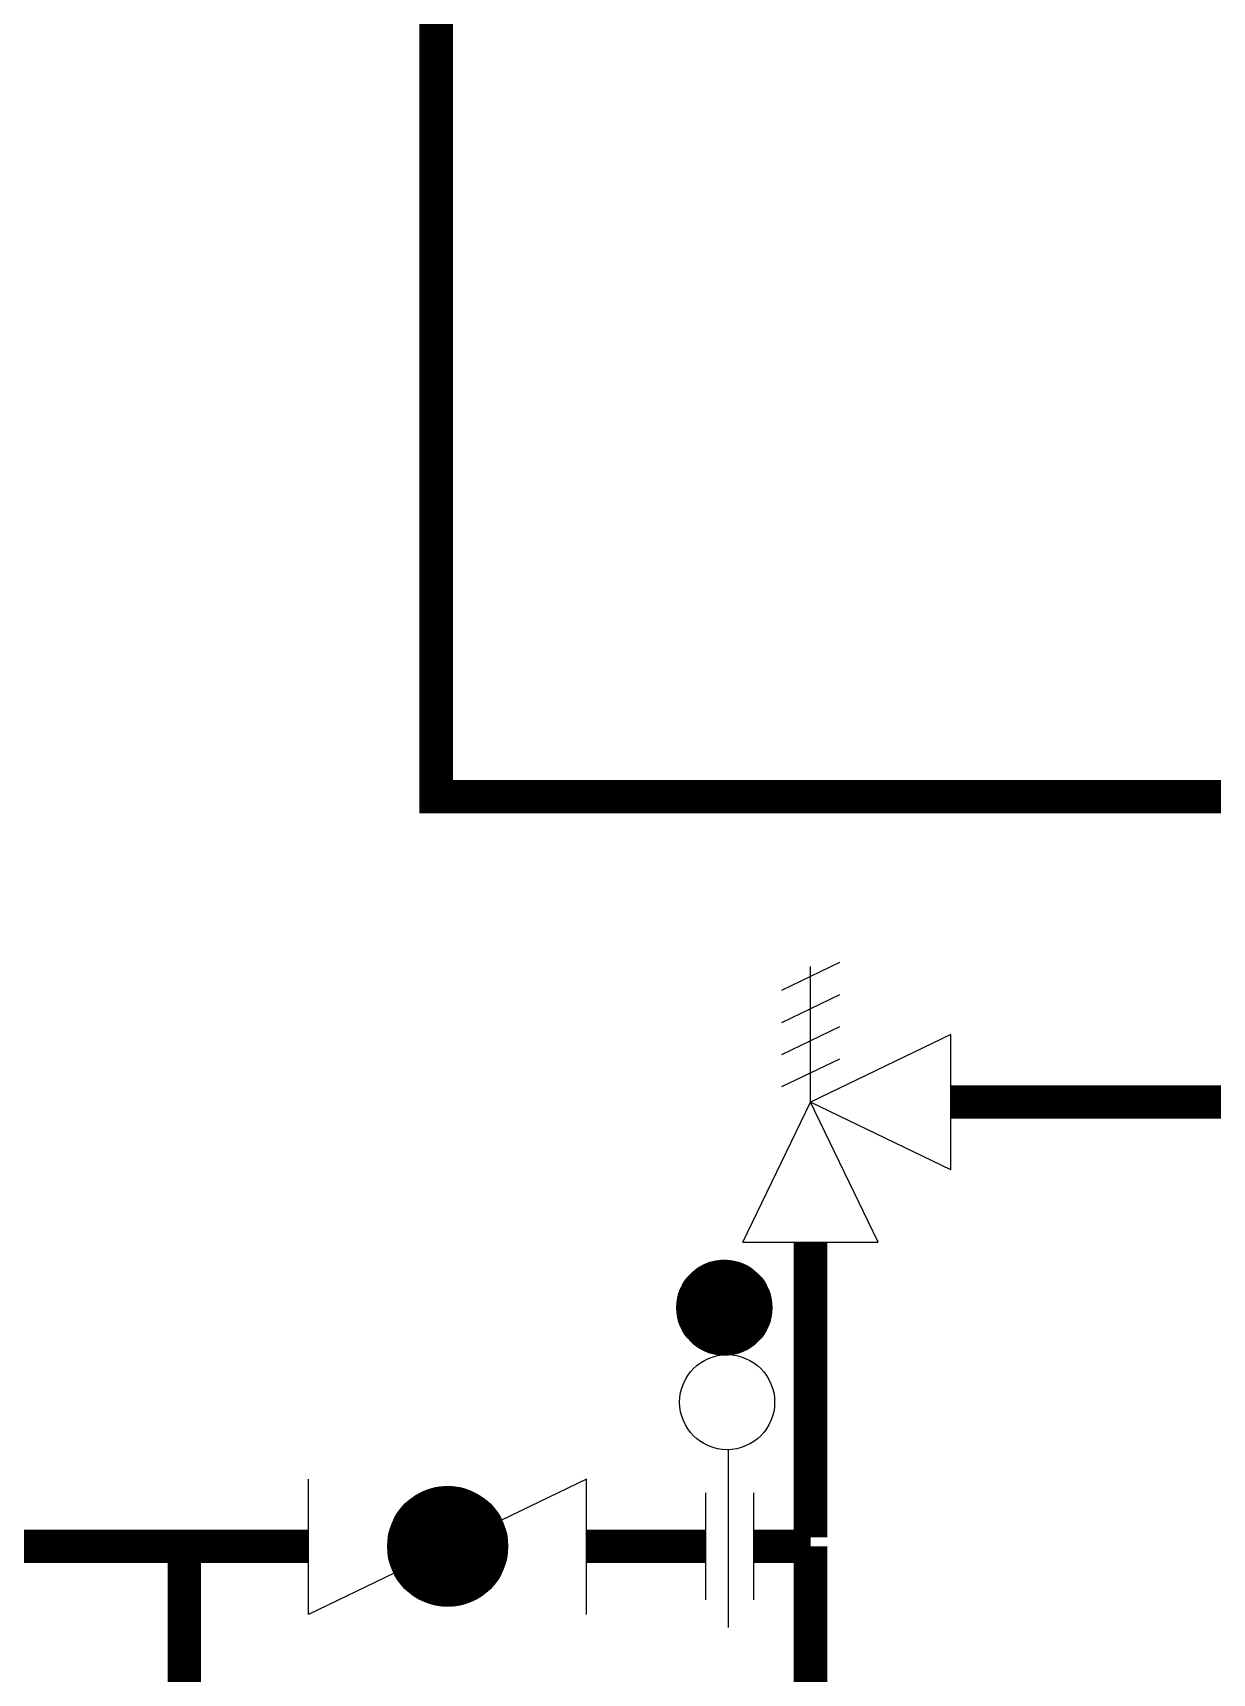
# Model space of a CAD drawing. Extents: x -22909.9 to -22897.8, y -4.7 to 4.1.
# Drawn here: x -22903.843 to -22903.313, y -0.873 to -0.136 of the extents above; entities that cross this region are included whole.
import ezdxf

# ---------------------------------------------------------------- set-up
doc = ezdxf.new("R2010")
doc.units = 0
doc.header["$MEASUREMENT"] = 0
doc.layers.get('0').update_dxf_attribs({"linetype": 'CONTINUOUS'})
doc.layers.add('CALOR', color=1, linetype='CONTINUOUS')

# ---------------------------------------------------------------- blocks, each defined once
blk = doc.blocks.new('*X12')
at = {"color": 0}
for p, q in [((6.9702, 4.30635), (6.9977, 4.33386)), ((6.9702, 4.30653), (6.99753, 4.33386)), ((6.9702, 4.3067), (6.99736, 4.33386)), ((6.9702, 4.30688), (6.99718, 4.33386)), ((6.9702, 4.30705), (6.997, 4.33386)), ((6.9702, 4.30723), (6.99682, 4.33386)), ((6.9702, 4.30741), (6.99665, 4.33386)), ((6.9702, 4.30759), (6.99647, 4.33385)), ((6.97021, 4.30601), (6.99805, 4.33385)), ((6.97021, 4.30618), (6.99788, 4.33385)), ((6.97021, 4.30777), (6.99628, 4.33385)), ((6.97021, 4.30796), (6.9961, 4.33384)), ((6.97022, 4.30584), (6.99822, 4.33384)), ((6.97022, 4.30814), (6.99592, 4.33384)), ((6.97023, 4.30567), (6.99839, 4.33383)), ((6.97023, 4.30833), (6.99573, 4.33383)), ((6.97023, 4.3055), (6.99856, 4.33382)), ((6.97024, 4.30851), (6.99554, 4.33382)), ((6.97024, 4.30533), (6.99872, 4.33381)), ((6.97025, 4.3087), (6.99536, 4.33381)), ((6.97025, 4.30517), (6.99889, 4.3338)), ((6.97026, 4.30889), (6.99517, 4.33379)), ((6.97027, 4.305), (6.99905, 4.33379)), ((6.97028, 4.30484), (6.99922, 4.33378)), ((6.97028, 4.30908), (6.99497, 4.33378)), ((6.97029, 4.30468), (6.99938, 4.33377)), ((6.9703, 4.30928), (6.99478, 4.33376)), ((6.97031, 4.30451), (6.99954, 4.33375)), ((6.97031, 4.30947), (6.99459, 4.33374)), ((6.97032, 4.30435), (6.99971, 4.33374)), ((6.97033, 4.30967), (6.99439, 4.33373)), ((6.97034, 4.30419), (6.99987, 4.33372)), ((6.97035, 4.30403), (7.00003, 4.3337)), ((6.97035, 4.30986), (6.99419, 4.3337)), ((6.97037, 4.30387), (7.00019, 4.33369)), ((6.97038, 4.31006), (6.99399, 4.33368)), ((6.97039, 4.30371), (7.00034, 4.33367)), ((6.9704, 4.31026), (6.99379, 4.33366)), ((6.97041, 4.30356), (7.0005, 4.33365)), ((6.97043, 4.3034), (7.00066, 4.33363)), ((6.97043, 4.31047), (6.99359, 4.33363)), ((6.97045, 4.30324), (7.00081, 4.33361)), ((6.97045, 4.31067), (6.99339, 4.3336)), ((6.97047, 4.30309), (7.00097, 4.33358)), ((6.97048, 4.31088), (6.99318, 4.33357)), ((6.9705, 4.30294), (7.00112, 4.33356)), ((6.97051, 4.31109), (6.99297, 4.33354)), ((6.97052, 4.30278), (7.00127, 4.33354)), ((6.97054, 4.30263), (7.00143, 4.33351)), ((6.97055, 4.3113), (6.99276, 4.33351)), ((6.97057, 4.30248), (7.00158, 4.33349)), ((6.97058, 4.31151), (6.99255, 4.33347)), ((6.9706, 4.30233), (7.00173, 4.33346)), ((6.97062, 4.30218), (7.00188, 4.33344)), ((6.97062, 4.31172), (6.99233, 4.33344)), ((6.97065, 4.30203), (7.00203, 4.33341)), ((6.97066, 4.31194), (6.99212, 4.3334)), ((6.97068, 4.30188), (7.00218, 4.33338)), ((6.9707, 4.31216), (6.9919, 4.33335)), ((6.97071, 4.30173), (7.00233, 4.33335)), ((6.97074, 4.30158), (7.00247, 4.33332)), ((6.97075, 4.31238), (6.99168, 4.33331)), ((6.97077, 4.30144), (7.00262, 4.33329)), ((6.9708, 4.30129), (7.00277, 4.33326)), ((6.9708, 4.3126), (6.99145, 4.33326)), ((6.97083, 4.30115), (7.00291, 4.33323)), ((6.97084, 4.31283), (6.99123, 4.33321)), ((6.97086, 4.301), (7.00305, 4.3332)), ((6.97089, 4.30086), (7.0032, 4.33316)), ((6.9709, 4.31306), (6.991, 4.33316)), ((6.97093, 4.30072), (7.00334, 4.33313)), ((6.97095, 4.31329), (6.99077, 4.3331)), ((6.97096, 4.30057), (7.00348, 4.3331)), ((6.971, 4.30043), (7.00363, 4.33306)), ((6.97101, 4.31353), (6.99053, 4.33305)), ((6.97103, 4.30029), (7.00377, 4.33302)), ((6.97107, 4.30015), (7.00391, 4.33299)), ((6.97107, 4.31376), (6.99029, 4.33299)), ((6.97111, 4.30001), (7.00405, 4.33295)), ((6.97114, 4.31401), (6.99005, 4.33292)), ((6.97114, 4.29987), (7.00419, 4.33291)), ((6.97118, 4.29973), (7.00433, 4.33288)), ((6.9712, 4.31425), (6.98981, 4.33285)), ((6.97122, 4.29959), (7.00446, 4.33284)), ((6.97126, 4.29946), (7.0046, 4.3328)), ((6.97127, 4.3145), (6.98956, 4.33278)), ((6.9713, 4.29932), (7.00474, 4.33276)), ((6.97134, 4.29918), (7.00487, 4.33272)), ((6.97135, 4.31475), (6.98931, 4.33271)), ((6.97138, 4.29905), (7.00501, 4.33268)), ((6.97142, 4.29891), (7.00514, 4.33263)), ((6.97143, 4.315), (6.98905, 4.33263)), ((6.97147, 4.29878), (7.00528, 4.33259)), ((6.97151, 4.29865), (7.00541, 4.33255)), ((6.97151, 4.31526), (6.98879, 4.33255)), ((6.97155, 4.29851), (7.00554, 4.3325)), ((6.9716, 4.29838), (7.00568, 4.33246)), ((6.9716, 4.31553), (6.98853, 4.33246)), ((6.97164, 4.29825), (7.00581, 4.33242)), ((6.97169, 4.29812), (7.00594, 4.33237)), ((6.97169, 4.3158), (6.98826, 4.33237)), ((6.97173, 4.29799), (7.00607, 4.33232)), ((6.97178, 4.29785), (7.0062, 4.33228)), ((6.97179, 4.31607), (6.98799, 4.33227)), ((6.97183, 4.29773), (7.00633, 4.33223)), ((6.97187, 4.2976), (7.00646, 4.33218)), ((6.97189, 4.31635), (6.98771, 4.33217)), ((6.97192, 4.29747), (7.00659, 4.33214)), ((6.97197, 4.29734), (7.00672, 4.33209)), ((6.972, 4.31663), (6.98742, 4.33206)), ((6.97202, 4.29721), (7.00685, 4.33204)), ((6.97207, 4.29708), (7.00697, 4.33199)), ((6.97211, 4.31693), (6.98713, 4.33195)), ((6.97212, 4.29696), (7.0071, 4.33194)), ((6.97217, 4.29683), (7.00723, 4.33189)), ((6.97222, 4.29671), (7.00735, 4.33184)), ((6.97223, 4.31722), (6.98683, 4.33183)), ((6.97227, 4.29658), (7.00748, 4.33178)), ((6.97233, 4.29646), (7.0076, 4.33173)), ((6.97236, 4.31753), (6.98653, 4.3317)), ((6.97238, 4.29633), (7.00772, 4.33168)), ((6.97243, 4.29621), (7.00785, 4.33163)), ((6.97249, 4.29609), (7.00797, 4.33157)), ((6.9725, 4.31784), (6.98622, 4.33156)), ((6.97254, 4.29596), (7.00809, 4.33152)), ((6.9726, 4.29584), (7.00821, 4.33146)), ((6.97264, 4.31816), (6.9859, 4.33142)), ((6.97265, 4.29572), (7.00834, 4.33141)), ((6.97271, 4.2956), (7.00846, 4.33135)), ((6.97276, 4.29548), (7.00858, 4.33129)), ((6.9728, 4.31849), (6.98556, 4.33126)), ((6.97282, 4.29536), (7.0087, 4.33124)), ((6.97288, 4.29524), (7.00882, 4.33118)), ((6.97293, 4.29512), (7.00894, 4.33112)), ((6.97296, 4.31884), (6.98522, 4.3311)), ((6.97299, 4.295), (7.00905, 4.33106)), ((6.97305, 4.29489), (7.00917, 4.33101)), ((6.97311, 4.29477), (7.00929, 4.33095)), ((6.97314, 4.31919), (6.98487, 4.33092)), ((6.97317, 4.29465), (7.00941, 4.33089)), ((6.97323, 4.29453), (7.00952, 4.33083)), ((6.97329, 4.29442), (7.00964, 4.33077)), ((6.97333, 4.31956), (6.9845, 4.33073)), ((6.97335, 4.2943), (7.00975, 4.3307)), ((6.97342, 4.29419), (7.00987, 4.33064)), ((6.97348, 4.29407), (7.00998, 4.33058)), ((6.97354, 4.29396), (7.0101, 4.33052)), ((6.97354, 4.31994), (6.98411, 4.33052)), ((6.9736, 4.29384), (7.01021, 4.33045)), ((6.97367, 4.29373), (7.01033, 4.33039)), ((6.97373, 4.29362), (7.01044, 4.33033)), ((6.97377, 4.32035), (6.98371, 4.33029)), ((6.97379, 4.29351), (7.01055, 4.33026)), ((6.97386, 4.29339), (7.01066, 4.3302)), ((6.97392, 4.29328), (7.01077, 4.33013)), ((6.97399, 4.29317), (7.01089, 4.33007)), ((6.97402, 4.32078), (6.98328, 4.33004)), ((6.97406, 4.29306), (7.011, 4.33)), ((6.97412, 4.29295), (7.01111, 4.32993)), ((6.97419, 4.29284), (7.01122, 4.32987)), ((6.97426, 4.29273), (7.01132, 4.3298)), ((6.9743, 4.32123), (6.98283, 4.32976)), ((6.97433, 4.29262), (7.01143, 4.32973)), ((6.97439, 4.29252), (7.01154, 4.32966)), ((6.97446, 4.29241), (7.01165, 4.32959)), ((6.97453, 4.2923), (7.01176, 4.32952)), ((6.9746, 4.29219), (7.01186, 4.32945)), ((6.97461, 4.32172), (6.98233, 4.32945)), ((6.97467, 4.29209), (7.01197, 4.32938)), ((6.97474, 4.29198), (7.01208, 4.32931)), ((6.97482, 4.29188), (7.01218, 4.32924)), ((6.97489, 4.29177), (7.01229, 4.32917)), ((6.97496, 4.29167), (7.01239, 4.3291)), ((6.97498, 4.32227), (6.98179, 4.32908)), ((6.97503, 4.29156), (7.0125, 4.32903)), ((6.9751, 4.29146), (7.0126, 4.32895)), ((6.97518, 4.29135), (7.0127, 4.32888)), ((6.97525, 4.29125), (7.01281, 4.32881)), ((6.97532, 4.29115), (7.01291, 4.32873)), ((6.9754, 4.29105), (7.01301, 4.32866)), ((6.97542, 4.32288), (6.98117, 4.32864)), ((6.97547, 4.29094), (7.01311, 4.32858)), ((6.97555, 4.29084), (7.01322, 4.32851)), ((6.97563, 4.29074), (7.01332, 4.32843)), ((6.9757, 4.29064), (7.01342, 4.32836)), ((6.97578, 4.29054), (7.01352, 4.32828)), ((6.97586, 4.29044), (7.01362, 4.3282)), ((6.97593, 4.29034), (7.01372, 4.32812)), ((6.97598, 4.32362), (6.98043, 4.32808)), ((6.97601, 4.29024), (7.01381, 4.32805)), ((6.97609, 4.29014), (7.01391, 4.32797)), ((6.97617, 4.29005), (7.01401, 4.32789)), ((6.97625, 4.28995), (7.01411, 4.32781)), ((6.97633, 4.28985), (7.01421, 4.32773)), ((6.97641, 4.28975), (7.0143, 4.32765)), ((6.97649, 4.28966), (7.0144, 4.32757)), ((6.97657, 4.28956), (7.01449, 4.32749)), ((6.97665, 4.28947), (7.01459, 4.32741)), ((6.97673, 4.28937), (7.01469, 4.32733)), ((6.97681, 4.28928), (7.01478, 4.32724)), ((6.97685, 4.32467), (6.97939, 4.32721)), ((6.9769, 4.28918), (7.01487, 4.32716)), ((6.97698, 4.28909), (7.01497, 4.32708)), ((6.97706, 4.289), (7.01506, 4.327)), ((6.97715, 4.2889), (7.01515, 4.32691)), ((6.97723, 4.28881), (7.01525, 4.32683)), ((6.97731, 4.28872), (7.01534, 4.32674)), ((6.9774, 4.28863), (7.01543, 4.32666)), ((6.97748, 4.28853), (7.01552, 4.32657)), ((6.97757, 4.28844), (7.01561, 4.32649)), ((6.97766, 4.28835), (7.0157, 4.3264)), ((6.97774, 4.28826), (7.01579, 4.32631)), ((6.97783, 4.28817), (7.01588, 4.32623)), ((6.97792, 4.28808), (7.01597, 4.32614)), ((6.97801, 4.28799), (7.01606, 4.32605)), ((6.97809, 4.28791), (7.01615, 4.32596)), ((6.97818, 4.28782), (7.01624, 4.32587)), ((6.97827, 4.28773), (7.01633, 4.32579)), ((6.97836, 4.28764), (7.01641, 4.3257)), ((6.97845, 4.28756), (7.0165, 4.32561)), ((6.97854, 4.28747), (7.01659, 4.32552)), ((6.97863, 4.28738), (7.01667, 4.32542)), ((6.97872, 4.2873), (7.01676, 4.32533)), ((6.97881, 4.28721), (7.01684, 4.32524)), ((6.97891, 4.28713), (7.01693, 4.32515)), ((6.979, 4.28704), (7.01701, 4.32506)), ((6.97909, 4.28696), (7.0171, 4.32497)), ((6.97919, 4.28688), (7.01718, 4.32487)), ((6.97928, 4.28679), (7.01726, 4.32478)), ((6.97937, 4.28671), (7.01735, 4.32468)), ((6.97947, 4.28663), (7.01743, 4.32459)), ((6.97956, 4.28655), (7.01751, 4.3245)), ((6.97966, 4.28646), (7.01759, 4.3244)), ((6.97975, 4.28638), (7.01767, 4.3243)), ((6.97985, 4.2863), (7.01775, 4.32421)), ((6.97995, 4.28622), (7.01783, 4.32411)), ((6.98004, 4.28614), (7.01791, 4.32401)), ((6.98014, 4.28606), (7.01799, 4.32392)), ((6.98024, 4.28598), (7.01807, 4.32382)), ((6.98034, 4.28591), (7.01815, 4.32372)), ((6.98043, 4.28583), (7.01823, 4.32362)), ((6.98053, 4.28575), (7.01831, 4.32352)), ((6.98063, 4.28567), (7.01838, 4.32342)), ((6.98073, 4.2856), (7.01846, 4.32332)), ((6.98083, 4.28552), (7.01854, 4.32322)), ((6.98093, 4.28544), (7.01861, 4.32312)), ((6.98103, 4.28537), (7.01869, 4.32302)), ((6.98114, 4.28529), (7.01877, 4.32292)), ((6.98124, 4.28522), (7.01884, 4.32282)), ((6.98134, 4.28514), (7.01891, 4.32272)), ((6.98144, 4.28507), (7.01899, 4.32261)), ((6.98155, 4.285), (7.01906, 4.32251)), ((6.98165, 4.28492), (7.01914, 4.32241)), ((6.98175, 4.28485), (7.01921, 4.3223)), ((6.98186, 4.28478), (7.01928, 4.3222)), ((6.98196, 4.28471), (7.01935, 4.32209)), ((6.98207, 4.28463), (7.01942, 4.32199)), ((6.98218, 4.28456), (7.01949, 4.32188)), ((6.98228, 4.28449), (7.01956, 4.32178)), ((6.98239, 4.28442), (7.01963, 4.32167)), ((6.9825, 4.28435), (7.0197, 4.32156)), ((6.9826, 4.28428), (7.01977, 4.32145)), ((6.98271, 4.28421), (7.01984, 4.32135)), ((6.98282, 4.28415), (7.01991, 4.32124)), ((6.98293, 4.28408), (7.01998, 4.32113)), ((6.98304, 4.28401), (7.02005, 4.32102)), ((6.98315, 4.28394), (7.02011, 4.32091)), ((6.98326, 4.28388), (7.02018, 4.3208)), ((6.98337, 4.28381), (7.02025, 4.32069)), ((6.98348, 4.28375), (7.02031, 4.32058)), ((6.98359, 4.28368), (7.02038, 4.32047)), ((6.9837, 4.28362), (7.02044, 4.32035)), ((6.98382, 4.28355), (7.02051, 4.32024)), ((6.98393, 4.28349), (7.02057, 4.32013)), ((6.98404, 4.28342), (7.02063, 4.32001)), ((6.98416, 4.28336), (7.0207, 4.3199)), ((6.98427, 4.2833), (7.02076, 4.31979)), ((6.98439, 4.28324), (7.02082, 4.31967)), ((6.9845, 4.28318), (7.02088, 4.31956)), ((6.98462, 4.28312), (7.02094, 4.31944)), ((6.98473, 4.28305), (7.021, 4.31932)), ((6.98485, 4.28299), (7.02106, 4.31921)), ((6.98497, 4.28293), (7.02112, 4.31909)), ((6.98508, 4.28288), (7.02118, 4.31897)), ((6.9852, 4.28282), (7.02124, 4.31885)), ((6.98532, 4.28276), (7.0213, 4.31874)), ((6.98544, 4.2827), (7.02136, 4.31862)), ((6.98556, 4.28264), (7.02141, 4.3185)), ((6.98568, 4.28259), (7.02147, 4.31838)), ((6.9858, 4.28253), (7.02153, 4.31826)), ((6.98592, 4.28248), (7.02158, 4.31814)), ((6.98604, 4.28242), (7.02164, 4.31801)), ((6.98617, 4.28237), (7.02169, 4.31789)), ((6.98629, 4.28231), (7.02175, 4.31777)), ((6.98641, 4.28226), (7.0218, 4.31765)), ((6.98653, 4.2822), (7.02185, 4.31752)), ((6.98666, 4.28215), (7.02191, 4.3174)), ((6.98678, 4.2821), (7.02196, 4.31727)), ((6.98691, 4.28205), (7.02201, 4.31715)), ((6.98703, 4.282), (7.02206, 4.31702)), ((6.98716, 4.28195), (7.02211, 4.3169)), ((6.98729, 4.2819), (7.02216, 4.31677)), ((6.98741, 4.28185), (7.02221, 4.31664)), ((6.98754, 4.2818), (7.02226, 4.31651)), ((6.98767, 4.28175), (7.02231, 4.31639)), ((6.9878, 4.2817), (7.02236, 4.31626)), ((6.98793, 4.28165), (7.0224, 4.31613)), ((6.98806, 4.28161), (7.02245, 4.316)), ((6.98819, 4.28156), (7.0225, 4.31587)), ((6.98832, 4.28152), (7.02254, 4.31574)), ((6.98845, 4.28147), (7.02259, 4.3156)), ((6.98858, 4.28143), (7.02263, 4.31547)), ((6.98872, 4.28138), (7.02267, 4.31534)), ((6.98885, 4.28134), (7.02272, 4.31521)), ((6.98898, 4.2813), (7.02276, 4.31507)), ((6.98912, 4.28125), (7.0228, 4.31494)), ((6.98925, 4.28121), (7.02284, 4.3148)), ((6.98939, 4.28117), (7.02289, 4.31467)), ((6.98953, 4.28113), (7.02293, 4.31453)), ((6.98966, 4.28109), (7.02297, 4.31439)), ((6.9898, 4.28105), (7.02301, 4.31426)), ((6.98994, 4.28101), (7.02304, 4.31412)), ((6.99008, 4.28098), (7.02308, 4.31398)), ((6.99022, 4.28094), (7.02312, 4.31384)), ((6.99036, 4.2809), (7.02316, 4.3137)), ((6.9905, 4.28087), (7.02319, 4.31356)), ((6.99064, 4.28083), (7.02323, 4.31342)), ((6.99078, 4.2808), (7.02326, 4.31328)), ((6.99092, 4.28076), (7.0233, 4.31313)), ((6.99107, 4.28073), (7.02333, 4.31299)), ((6.99121, 4.2807), (7.02336, 4.31285)), ((6.99136, 4.28066), (7.02339, 4.3127)), ((6.9915, 4.28063), (7.02343, 4.31256)), ((6.99165, 4.2806), (7.02346, 4.31241)), ((6.9918, 4.28057), (7.02349, 4.31226)), ((6.99194, 4.28054), (7.02352, 4.31211)), ((6.99209, 4.28051), (7.02354, 4.31197)), ((6.99224, 4.28049), (7.02357, 4.31182)), ((6.99239, 4.28046), (7.0236, 4.31167)), ((6.99254, 4.28043), (7.02363, 4.31152)), ((6.99269, 4.28041), (7.02365, 4.31137)), ((6.99284, 4.28038), (7.02368, 4.31121)), ((6.993, 4.28036), (7.0237, 4.31106)), ((6.99315, 4.28033), (7.02372, 4.31091)), ((6.9933, 4.28031), (7.02375, 4.31075)), ((6.99346, 4.28029), (7.02377, 4.3106)), ((6.99361, 4.28027), (7.02379, 4.31044)), ((6.99377, 4.28025), (7.02381, 4.31029)), ((6.99393, 4.28023), (7.02383, 4.31013)), ((6.99409, 4.28021), (7.02385, 4.30997)), ((6.99425, 4.28019), (7.02386, 4.30981)), ((6.99441, 4.28018), (7.02388, 4.30965)), ((6.99457, 4.28016), (7.0239, 4.30949)), ((6.99473, 4.28015), (7.02391, 4.30933)), ((6.99489, 4.28013), (7.02392, 4.30916)), ((6.99506, 4.28012), (7.02394, 4.309)), ((6.99522, 4.28011), (7.02395, 4.30884)), ((6.99539, 4.2801), (7.02396, 4.30867)), ((6.99555, 4.28009), (7.02397, 4.3085)), ((6.99572, 4.28008), (7.02398, 4.30834)), ((6.99589, 4.28007), (7.02399, 4.30817)), ((6.99606, 4.28006), (7.024, 4.308)), ((6.99623, 4.28006), (7.024, 4.30783)), ((6.9964, 4.28005), (7.02401, 4.30766)), ((6.99657, 4.28005), (7.02401, 4.30748)), ((6.99675, 4.28004), (7.02401, 4.30731)), ((6.99692, 4.28004), (7.02401, 4.30713)), ((6.9971, 4.28004), (7.02402, 4.30696)), ((6.99728, 4.28004), (7.02401, 4.30678)), ((6.99746, 4.28004), (7.02401, 4.3066)), ((6.99764, 4.28005), (7.02401, 4.30642)), ((6.99782, 4.28005), (7.02401, 4.30624)), ((6.998, 4.28006), (7.024, 4.30606)), ((6.99818, 4.28006), (7.02399, 4.30588)), ((6.99837, 4.28007), (7.02399, 4.30569)), ((6.99855, 4.28008), (7.02398, 4.3055)), ((6.99874, 4.28009), (7.02397, 4.30532)), ((6.99893, 4.2801), (7.02395, 4.30513)), ((6.99912, 4.28012), (7.02394, 4.30494)), ((6.99931, 4.28013), (7.02392, 4.30475)), ((6.9995, 4.28015), (7.02391, 4.30455)), ((6.9997, 4.28017), (7.02389, 4.30436)), ((6.9999, 4.28019), (7.02387, 4.30416)), ((7.00009, 4.28021), (7.02385, 4.30396)), ((7.00029, 4.28023), (7.02383, 4.30376)), ((7.0005, 4.28026), (7.0238, 4.30356)), ((7.0007, 4.28028), (7.02377, 4.30336)), ((7.0009, 4.28031), (7.02375, 4.30315)), ((7.00111, 4.28034), (7.02372, 4.30295)), ((7.00132, 4.28037), (7.02368, 4.30274)), ((7.00153, 4.28041), (7.02365, 4.30253)), ((7.00175, 4.28044), (7.02361, 4.30231)), ((7.00196, 4.28048), (7.02357, 4.3021)), ((7.00218, 4.28052), (7.02353, 4.30188)), ((7.0024, 4.28057), (7.02349, 4.30166)), ((7.00262, 4.28061), (7.02344, 4.30144)), ((7.00285, 4.28066), (7.0234, 4.30121)), ((7.00307, 4.28071), (7.02335, 4.30098)), ((7.0033, 4.28077), (7.02329, 4.30075)), ((7.00354, 4.28082), (7.02324, 4.30052)), ((7.00377, 4.28088), (7.02318, 4.30029)), ((7.00401, 4.28094), (7.02311, 4.30005)), ((7.00425, 4.28101), (7.02305, 4.2998)), ((7.0045, 4.28108), (7.02298, 4.29956)), ((7.00475, 4.28115), (7.02291, 4.29931)), ((7.005, 4.28123), (7.02283, 4.29906)), ((7.00526, 4.28131), (7.02275, 4.2988)), ((7.00552, 4.28139), (7.02267, 4.29854)), ((7.00579, 4.28148), (7.02258, 4.29827)), ((7.00606, 4.28157), (7.02248, 4.298)), ((7.00633, 4.28167), (7.02238, 4.29772)), ((7.00661, 4.28178), (7.02228, 4.29744)), ((7.0069, 4.28189), (7.02217, 4.29716)), ((7.00719, 4.282), (7.02205, 4.29686)), ((7.00749, 4.28213), (7.02193, 4.29656)), ((7.0078, 4.28226), (7.0218, 4.29625)), ((7.00812, 4.2824), (7.02166, 4.29594)), ((7.00844, 4.28255), (7.02151, 4.29561)), ((7.00878, 4.28271), (7.02135, 4.29528)), ((7.00913, 4.28288), (7.02118, 4.29493)), ((7.00949, 4.28306), (7.021, 4.29457)), ((7.00986, 4.28326), (7.0208, 4.2942)), ((7.01025, 4.28347), (7.02059, 4.2938)), ((7.01067, 4.28371), (7.02035, 4.29339)), ((7.0111, 4.28397), (7.02009, 4.29295)), ((7.01157, 4.28426), (7.0198, 4.29248)), ((7.01208, 4.2846), (7.01946, 4.29197)), ((7.01265, 4.28499), (7.01907, 4.29141)), ((7.01331, 4.28547), (7.01859, 4.29075)), ((7.01413, 4.28611), (7.01795, 4.28993)), ((7.01559, 4.28739), (7.01666, 4.28847))]:
    blk.add_line(p, q, dxfattribs=at)
blk = doc.blocks.new('*X14')
at = {"color": 0}
for p, q in [((7.10002, 4.41372), (7.12179, 4.4355)), ((7.10002, 4.4139), (7.12162, 4.4355)), ((7.10002, 4.41407), (7.12145, 4.4355)), ((7.10002, 4.41425), (7.12127, 4.4355)), ((7.10002, 4.41443), (7.12109, 4.4355)), ((7.10002, 4.41461), (7.12091, 4.4355)), ((7.10003, 4.41338), (7.12214, 4.43549)), ((7.10003, 4.41355), (7.12197, 4.43549)), ((7.10003, 4.41479), (7.12073, 4.43549)), ((7.10003, 4.41497), (7.12055, 4.43549)), ((7.10004, 4.41321), (7.12231, 4.43548)), ((7.10004, 4.41516), (7.12036, 4.43548)), ((7.10005, 4.41304), (7.12248, 4.43547)), ((7.10005, 4.41534), (7.12018, 4.43547)), ((7.10006, 4.41288), (7.12264, 4.43546)), ((7.10006, 4.41553), (7.11999, 4.43546)), ((7.10007, 4.41271), (7.12281, 4.43545)), ((7.10008, 4.41254), (7.12298, 4.43544)), ((7.10008, 4.41572), (7.1198, 4.43544)), ((7.10009, 4.41238), (7.12314, 4.43543)), ((7.10009, 4.41591), (7.11961, 4.43543)), ((7.10011, 4.41222), (7.1233, 4.43541)), ((7.10011, 4.41611), (7.11941, 4.43541)), ((7.10012, 4.41206), (7.12346, 4.4354)), ((7.10013, 4.4163), (7.11922, 4.43539)), ((7.10014, 4.4119), (7.12362, 4.43538)), ((7.10015, 4.4165), (7.11902, 4.43537)), ((7.10016, 4.41174), (7.12378, 4.43536)), ((7.10017, 4.4167), (7.11882, 4.43535)), ((7.10018, 4.41158), (7.12394, 4.43534)), ((7.1002, 4.41142), (7.1241, 4.43532)), ((7.1002, 4.4169), (7.11862, 4.43532)), ((7.10022, 4.41127), (7.12425, 4.4353)), ((7.10022, 4.41711), (7.11841, 4.4353)), ((7.10024, 4.41111), (7.12441, 4.43528)), ((7.10025, 4.41731), (7.11821, 4.43527)), ((7.10026, 4.41096), (7.12456, 4.43526)), ((7.10028, 4.41752), (7.118, 4.43523)), ((7.10028, 4.4108), (7.12472, 4.43523)), ((7.10031, 4.41065), (7.12487, 4.43521)), ((7.10032, 4.41773), (7.11779, 4.4352)), ((7.10034, 4.4105), (7.12502, 4.43518)), ((7.10036, 4.41035), (7.12517, 4.43516)), ((7.10036, 4.41795), (7.11757, 4.43516)), ((7.10039, 4.4102), (7.12532, 4.43513)), ((7.1004, 4.41816), (7.11736, 4.43512)), ((7.10042, 4.41005), (7.12547, 4.4351)), ((7.10044, 4.41838), (7.11714, 4.43508)), ((7.10045, 4.40991), (7.12561, 4.43507)), ((7.10048, 4.40976), (7.12576, 4.43504)), ((7.10049, 4.41861), (7.11691, 4.43503)), ((7.10051, 4.40961), (7.12591, 4.43501)), ((7.10054, 4.40947), (7.12605, 4.43498)), ((7.10054, 4.41883), (7.11669, 4.43498)), ((7.10057, 4.40933), (7.12619, 4.43495)), ((7.10059, 4.41906), (7.11646, 4.43493)), ((7.10061, 4.40918), (7.12634, 4.43491)), ((7.10064, 4.40904), (7.12648, 4.43488)), ((7.10065, 4.4193), (7.11622, 4.43487)), ((7.10068, 4.4089), (7.12662, 4.43484)), ((7.10071, 4.40876), (7.12676, 4.43481)), ((7.10071, 4.41953), (7.11599, 4.43481)), ((7.10075, 4.40862), (7.1269, 4.43477)), ((7.10077, 4.41977), (7.11575, 4.43475)), ((7.10079, 4.40848), (7.12704, 4.43473)), ((7.10083, 4.40834), (7.12718, 4.43469)), ((7.10084, 4.42002), (7.1155, 4.43468)), ((7.10087, 4.40821), (7.12731, 4.43465)), ((7.10091, 4.40807), (7.12745, 4.43461)), ((7.10091, 4.42027), (7.11525, 4.43461)), ((7.10095, 4.40793), (7.12759, 4.43457)), ((7.10099, 4.4078), (7.12772, 4.43453)), ((7.10099, 4.42052), (7.115, 4.43453)), ((7.10103, 4.40766), (7.12786, 4.43449)), ((7.10107, 4.42078), (7.11474, 4.43445)), ((7.10108, 4.40753), (7.12799, 4.43444)), ((7.10112, 4.4074), (7.12812, 4.4344)), ((7.10116, 4.42105), (7.11447, 4.43436)), ((7.10116, 4.40726), (7.12825, 4.43435)), ((7.10121, 4.40713), (7.12839, 4.43431)), ((7.10126, 4.407), (7.12852, 4.43426)), ((7.10126, 4.42132), (7.1142, 4.43426)), ((7.1013, 4.40687), (7.12865, 4.43422)), ((7.10135, 4.40674), (7.12878, 4.43417)), ((7.10136, 4.4216), (7.11392, 4.43416)), ((7.1014, 4.40661), (7.1289, 4.43412)), ((7.10145, 4.40649), (7.12903, 4.43407)), ((7.10146, 4.42188), (7.11364, 4.43406)), ((7.1015, 4.40636), (7.12916, 4.43402)), ((7.10155, 4.40623), (7.12929, 4.43397)), ((7.10158, 4.42218), (7.11334, 4.43394)), ((7.1016, 4.40611), (7.12941, 4.43392)), ((7.10165, 4.40598), (7.12954, 4.43387)), ((7.1017, 4.40586), (7.12966, 4.43382)), ((7.10171, 4.42248), (7.11304, 4.43381)), ((7.10175, 4.40573), (7.12979, 4.43376)), ((7.10181, 4.40561), (7.12991, 4.43371)), ((7.10184, 4.42279), (7.11273, 4.43368)), ((7.10186, 4.40549), (7.13003, 4.43366)), ((7.10192, 4.40537), (7.13015, 4.4336)), ((7.10197, 4.40524), (7.13028, 4.43355)), ((7.10199, 4.42311), (7.11241, 4.43353)), ((7.10203, 4.40512), (7.1304, 4.43349)), ((7.10209, 4.405), (7.13052, 4.43343)), ((7.10214, 4.40488), (7.13064, 4.43338)), ((7.10214, 4.42345), (7.11207, 4.43338)), ((7.1022, 4.40476), (7.13075, 4.43332)), ((7.10226, 4.40465), (7.13087, 4.43326)), ((7.10232, 4.40453), (7.13099, 4.4332)), ((7.10232, 4.4238), (7.11172, 4.4332)), ((7.10238, 4.40441), (7.13111, 4.43314)), ((7.10244, 4.4043), (7.13122, 4.43308)), ((7.1025, 4.40418), (7.13134, 4.43302)), ((7.10251, 4.42416), (7.11136, 4.43301)), ((7.10256, 4.40406), (7.13146, 4.43296)), ((7.10262, 4.40395), (7.13157, 4.4329)), ((7.10269, 4.40384), (7.13168, 4.43283)), ((7.10272, 4.42455), (7.11097, 4.4328)), ((7.10275, 4.40372), (7.1318, 4.43277)), ((7.10281, 4.40361), (7.13191, 4.43271)), ((7.10288, 4.4035), (7.13202, 4.43264)), ((7.10294, 4.40338), (7.13214, 4.43258)), ((7.10295, 4.42496), (7.11056, 4.43256)), ((7.10301, 4.40327), (7.13225, 4.43251)), ((7.10307, 4.40316), (7.13236, 4.43245)), ((7.10314, 4.40305), (7.13247, 4.43238)), ((7.10321, 4.40294), (7.13258, 4.43231)), ((7.10322, 4.42541), (7.11011, 4.4323)), ((7.10328, 4.40283), (7.13269, 4.43224)), ((7.10334, 4.40273), (7.13279, 4.43218)), ((7.10341, 4.40262), (7.1329, 4.43211)), ((7.10348, 4.40251), (7.13301, 4.43204)), ((7.10354, 4.4259), (7.10962, 4.43198)), ((7.10355, 4.4024), (7.13312, 4.43197)), ((7.10362, 4.4023), (7.13322, 4.4319)), ((7.10369, 4.40219), (7.13333, 4.43183)), ((7.10377, 4.40209), (7.13343, 4.43175)), ((7.10384, 4.40198), (7.13354, 4.43168)), ((7.10391, 4.40188), (7.13364, 4.43161)), ((7.10392, 4.42646), (7.10906, 4.4316)), ((7.10398, 4.40178), (7.13374, 4.43154)), ((7.10406, 4.40167), (7.13385, 4.43146)), ((7.10413, 4.40157), (7.13395, 4.43139)), ((7.10421, 4.40147), (7.13405, 4.43131)), ((7.10428, 4.40137), (7.13415, 4.43124)), ((7.10436, 4.40127), (7.13425, 4.43116)), ((7.1044, 4.42712), (7.1084, 4.43112)), ((7.10443, 4.40117), (7.13435, 4.43108)), ((7.10451, 4.40107), (7.13445, 4.43101)), ((7.10459, 4.40097), (7.13455, 4.43093)), ((7.10467, 4.40087), (7.13465, 4.43085)), ((7.10475, 4.40077), (7.13475, 4.43077)), ((7.10483, 4.40067), (7.13485, 4.43069)), ((7.10491, 4.40058), (7.13494, 4.43061)), ((7.10499, 4.40048), (7.13504, 4.43053)), ((7.10507, 4.40038), (7.13514, 4.43045)), ((7.10515, 4.40029), (7.13523, 4.43037)), ((7.10516, 4.42805), (7.10747, 4.43036)), ((7.10523, 4.40019), (7.13533, 4.43029)), ((7.10531, 4.4001), (7.13542, 4.43021)), ((7.10539, 4.4), (7.13552, 4.43013)), ((7.10548, 4.39991), (7.13561, 4.43004)), ((7.10556, 4.39982), (7.1357, 4.42996)), ((7.10565, 4.39973), (7.13579, 4.42987)), ((7.10573, 4.39963), (7.13589, 4.42979)), ((7.10582, 4.39954), (7.13598, 4.4297)), ((7.1059, 4.39945), (7.13607, 4.42962)), ((7.10599, 4.39936), (7.13616, 4.42953)), ((7.10608, 4.39927), (7.13625, 4.42944)), ((7.10616, 4.39918), (7.13634, 4.42936)), ((7.10625, 4.39909), (7.13643, 4.42927)), ((7.10634, 4.399), (7.13652, 4.42918)), ((7.10643, 4.39892), (7.1366, 4.42909)), ((7.10652, 4.39883), (7.13669, 4.429)), ((7.10661, 4.39874), (7.13678, 4.42891)), ((7.1067, 4.39866), (7.13686, 4.42882)), ((7.10679, 4.39857), (7.13695, 4.42873)), ((7.10688, 4.39849), (7.13703, 4.42864)), ((7.10697, 4.3984), (7.13712, 4.42855)), ((7.10707, 4.39832), (7.1372, 4.42845)), ((7.10716, 4.39823), (7.13729, 4.42836)), ((7.10725, 4.39815), (7.13737, 4.42827)), ((7.10735, 4.39807), (7.13745, 4.42817)), ((7.10744, 4.39799), (7.13753, 4.42808)), ((7.10754, 4.3979), (7.13761, 4.42798)), ((7.10763, 4.39782), (7.1377, 4.42789)), ((7.10773, 4.39774), (7.13778, 4.42779)), ((7.10783, 4.39766), (7.13786, 4.42769)), ((7.10792, 4.39758), (7.13794, 4.4276)), ((7.10802, 4.39751), (7.13801, 4.4275)), ((7.10812, 4.39743), (7.13809, 4.4274)), ((7.10822, 4.39735), (7.13817, 4.4273)), ((7.10832, 4.39727), (7.13825, 4.4272)), ((7.10842, 4.3972), (7.13832, 4.4271)), ((7.10852, 4.39712), (7.1384, 4.427)), ((7.10862, 4.39704), (7.13848, 4.4269)), ((7.10872, 4.39697), (7.13855, 4.4268)), ((7.10882, 4.39689), (7.13863, 4.42669)), ((7.10893, 4.39682), (7.1387, 4.42659)), ((7.10903, 4.39675), (7.13877, 4.42649)), ((7.10913, 4.39667), (7.13885, 4.42639)), ((7.10924, 4.3966), (7.13892, 4.42628)), ((7.10934, 4.39653), (7.13899, 4.42618)), ((7.10945, 4.39646), (7.13906, 4.42607)), ((7.10956, 4.39639), (7.13913, 4.42596)), ((7.10966, 4.39632), (7.1392, 4.42586)), ((7.10977, 4.39625), (7.13927, 4.42575)), ((7.10988, 4.39618), (7.13934, 4.42564)), ((7.10998, 4.39611), (7.13941, 4.42554)), ((7.11009, 4.39604), (7.13948, 4.42543)), ((7.1102, 4.39597), (7.13955, 4.42532)), ((7.11031, 4.39591), (7.13961, 4.42521)), ((7.11042, 4.39584), (7.13968, 4.4251)), ((7.11053, 4.39577), (7.13975, 4.42499)), ((7.11065, 4.39571), (7.13981, 4.42487)), ((7.11076, 4.39564), (7.13988, 4.42476)), ((7.11087, 4.39558), (7.13994, 4.42465)), ((7.11098, 4.39552), (7.14, 4.42454)), ((7.1111, 4.39545), (7.14007, 4.42442)), ((7.11121, 4.39539), (7.14013, 4.42431)), ((7.11133, 4.39533), (7.14019, 4.42419)), ((7.11144, 4.39527), (7.14025, 4.42408)), ((7.11156, 4.39521), (7.14031, 4.42396)), ((7.11168, 4.39515), (7.14037, 4.42384)), ((7.11179, 4.39509), (7.14043, 4.42373)), ((7.11191, 4.39503), (7.14049, 4.42361)), ((7.11203, 4.39497), (7.14055, 4.42349)), ((7.11215, 4.39491), (7.14061, 4.42337)), ((7.11227, 4.39486), (7.14066, 4.42325)), ((7.11239, 4.3948), (7.14072, 4.42313)), ((7.11251, 4.39475), (7.14077, 4.42301)), ((7.11263, 4.39469), (7.14083, 4.42289)), ((7.11276, 4.39464), (7.14088, 4.42276)), ((7.11288, 4.39458), (7.14094, 4.42264)), ((7.113, 4.39453), (7.14099, 4.42252)), ((7.11313, 4.39448), (7.14104, 4.42239)), ((7.11325, 4.39443), (7.14109, 4.42227)), ((7.11338, 4.39437), (7.14115, 4.42214)), ((7.1135, 4.39432), (7.1412, 4.42202)), ((7.11363, 4.39427), (7.14125, 4.42189)), ((7.11376, 4.39422), (7.14129, 4.42176)), ((7.11389, 4.39418), (7.14134, 4.42163)), ((7.11402, 4.39413), (7.14139, 4.4215)), ((7.11414, 4.39408), (7.14144, 4.42138)), ((7.11428, 4.39404), (7.14148, 4.42124)), ((7.11441, 4.39399), (7.14153, 4.42111)), ((7.11454, 4.39394), (7.14157, 4.42098)), ((7.11467, 4.3939), (7.14162, 4.42085)), ((7.1148, 4.39386), (7.14166, 4.42072)), ((7.11494, 4.39381), (7.14171, 4.42058)), ((7.11507, 4.39377), (7.14175, 4.42045)), ((7.11521, 4.39373), (7.14179, 4.42031)), ((7.11534, 4.39369), (7.14183, 4.42018)), ((7.11548, 4.39365), (7.14187, 4.42004)), ((7.11562, 4.39361), (7.14191, 4.4199)), ((7.11576, 4.39357), (7.14195, 4.41976)), ((7.1159, 4.39354), (7.14198, 4.41962)), ((7.11604, 4.3935), (7.14202, 4.41948)), ((7.11618, 4.39346), (7.14206, 4.41934)), ((7.11632, 4.39343), (7.14209, 4.4192)), ((7.11646, 4.39339), (7.14213, 4.41906)), ((7.11661, 4.39336), (7.14216, 4.41891)), ((7.11675, 4.39333), (7.14219, 4.41877)), ((7.1169, 4.3933), (7.14222, 4.41862)), ((7.11704, 4.39327), (7.14225, 4.41848)), ((7.11719, 4.39324), (7.14228, 4.41833)), ((7.11734, 4.39321), (7.14231, 4.41818)), ((7.11749, 4.39318), (7.14234, 4.41803)), ((7.11764, 4.39315), (7.14237, 4.41788)), ((7.11779, 4.39313), (7.14239, 4.41773)), ((7.11794, 4.3931), (7.14242, 4.41758)), ((7.11809, 4.39308), (7.14244, 4.41743)), ((7.11824, 4.39305), (7.14247, 4.41728)), ((7.1184, 4.39303), (7.14249, 4.41712)), ((7.11855, 4.39301), (7.14251, 4.41697)), ((7.11871, 4.39299), (7.14253, 4.41681)), ((7.11887, 4.39297), (7.14255, 4.41665)), ((7.11903, 4.39295), (7.14257, 4.41649)), ((7.11919, 4.39294), (7.14258, 4.41633)), ((7.11935, 4.39292), (7.1426, 4.41617)), ((7.11951, 4.39291), (7.14261, 4.41601)), ((7.11967, 4.39289), (7.14263, 4.41585)), ((7.11984, 4.39288), (7.14264, 4.41568)), ((7.12, 4.39287), (7.14265, 4.41552)), ((7.12017, 4.39286), (7.14266, 4.41535)), ((7.12034, 4.39285), (7.14267, 4.41518)), ((7.12051, 4.39284), (7.14268, 4.41501)), ((7.12068, 4.39284), (7.14268, 4.41484)), ((7.12085, 4.39283), (7.14269, 4.41467)), ((7.12102, 4.39283), (7.14269, 4.4145)), ((7.1212, 4.39283), (7.14269, 4.41432)), ((7.12137, 4.39283), (7.14269, 4.41415)), ((7.12155, 4.39283), (7.14269, 4.41397)), ((7.12173, 4.39283), (7.14269, 4.41379)), ((7.12191, 4.39283), (7.14269, 4.41361)), ((7.12209, 4.39284), (7.14268, 4.41343)), ((7.12228, 4.39285), (7.14267, 4.41324)), ((7.12246, 4.39285), (7.14266, 4.41306)), ((7.12265, 4.39287), (7.14265, 4.41287)), ((7.12284, 4.39288), (7.14264, 4.41268)), ((7.12303, 4.39289), (7.14263, 4.41249)), ((7.12322, 4.39291), (7.14261, 4.4123)), ((7.12342, 4.39293), (7.14259, 4.4121)), ((7.12362, 4.39295), (7.14257, 4.4119)), ((7.12381, 4.39297), (7.14255, 4.41171)), ((7.12402, 4.39299), (7.14253, 4.4115)), ((7.12422, 4.39302), (7.1425, 4.4113)), ((7.12442, 4.39305), (7.14247, 4.4111)), ((7.12463, 4.39308), (7.14244, 4.41089)), ((7.12484, 4.39311), (7.14241, 4.41068)), ((7.12506, 4.39315), (7.14237, 4.41046)), ((7.12527, 4.39319), (7.14233, 4.41025)), ((7.12549, 4.39323), (7.14229, 4.41003)), ((7.12571, 4.39328), (7.14224, 4.40981)), ((7.12594, 4.39332), (7.1422, 4.40958)), ((7.12617, 4.39338), (7.14214, 4.40935)), ((7.1264, 4.39343), (7.14209, 4.40912)), ((7.12663, 4.39349), (7.14203, 4.40889)), ((7.12687, 4.39355), (7.14197, 4.40865)), ((7.12712, 4.39362), (7.1419, 4.4084)), ((7.12736, 4.39369), (7.14183, 4.40816)), ((7.12762, 4.39377), (7.14175, 4.4079)), ((7.12787, 4.39385), (7.14167, 4.40765)), ((7.12814, 4.39393), (7.14159, 4.40738)), ((7.12841, 4.39402), (7.1415, 4.40711)), ((7.12868, 4.39412), (7.1414, 4.40684)), ((7.12896, 4.39423), (7.14129, 4.40656)), ((7.12925, 4.39434), (7.14118, 4.40627)), ((7.12955, 4.39446), (7.14106, 4.40597)), ((7.12986, 4.39459), (7.14093, 4.40566)), ((7.13018, 4.39473), (7.14078, 4.40534)), ((7.13051, 4.39489), (7.14063, 4.40501)), ((7.13085, 4.39506), (7.14046, 4.40467)), ((7.13121, 4.39524), (7.14028, 4.40431)), ((7.13159, 4.39544), (7.14008, 4.40393)), ((7.13199, 4.39567), (7.13985, 4.40353)), ((7.13242, 4.39592), (7.1396, 4.4031)), ((7.1329, 4.39622), (7.1393, 4.40262)), ((7.13342, 4.39656), (7.13895, 4.4021)), ((7.13404, 4.397), (7.13852, 4.40148)), ((7.13482, 4.39761), (7.13791, 4.4007))]:
    blk.add_line(p, q, dxfattribs=at)

msp = doc.modelspace()

# ---------------------------------------------------------------- linework, layer by layer
at = {"layer": 'CALOR'}
for p, q in [((-22903.48075, -0.55332), (-22903.50675, -0.56588)), ((-22903.48075, -0.55332), (-22903.50675, -0.56588)), ((-22903.49375, -0.61594), (-22903.49375, -0.55512)), ((-22903.49375, -0.61594), (-22903.49375, -0.55512)), ((-22903.48075, -0.56776), (-22903.50675, -0.58031)), ((-22903.48075, -0.56776), (-22903.50675, -0.58031)), ((-22903.48075, -0.5822), (-22903.50675, -0.59475)), ((-22903.48075, -0.5822), (-22903.50675, -0.59475)), ((-22903.43077, -0.58553), (-22903.49375, -0.61594)), ((-22903.43077, -0.58553), (-22903.49375, -0.61594)), ((-22903.43077, -0.64634), (-22903.43077, -0.58553)), ((-22903.43077, -0.64634), (-22903.43077, -0.58553)), ((-22903.48075, -0.59663), (-22903.50675, -0.60918)), ((-22903.48075, -0.59663), (-22903.50675, -0.60918)), ((-22903.52415, -0.67892), (-22903.49375, -0.61594)), ((-22903.52415, -0.67892), (-22903.49375, -0.61594)), ((-22903.46334, -0.67892), (-22903.49375, -0.61594)), ((-22903.43077, -0.64634), (-22903.49375, -0.61594)), ((-22903.46334, -0.67892), (-22903.49375, -0.61594)), ((-22903.43077, -0.64634), (-22903.49375, -0.61594)), ((-22903.52415, -0.67892), (-22903.46334, -0.67892)), ((-22903.52415, -0.67892), (-22903.46334, -0.67892)), ((-22903.53079, -0.77212), (-22903.53079, -0.85206)), ((-22903.71917, -0.84609), (-22903.71917, -0.78528)), ((-22903.5943, -0.78528), (-22903.63252, -0.80373)), ((-22903.5943, -0.84609), (-22903.5943, -0.78528)), ((-22903.54097, -0.79146), (-22903.54097, -0.8396)), ((-22903.51941, -0.79146), (-22903.51941, -0.8396)), ((-22903.657, -0.81555), (-22903.65728, -0.81569)), ((-22903.65728, -0.81569), (-22903.65663, -0.816)), ((-22903.65692, -0.81534), (-22903.65619, -0.81569)), ((-22903.65619, -0.81569), (-22903.65654, -0.81586)), ((-22903.68078, -0.82756), (-22903.71917, -0.84609))]:
    msp.add_line(p, q, dxfattribs=at)
at = {"layer": 'CALOR', "const_width": 0.015}
for points in [[(-22903.66186, 1.20668), (-22903.66186, -0.47872), (-22902.94269, -0.47872)], [(-22903.43077, -0.61594), (-22902.94269, -0.61594)], [(-22903.43077, -0.61594), (-22902.94269, -0.61594)], [(-22903.49375, -0.81142), (-22903.49375, -0.67892)], [(-22903.49375, -0.81142), (-22903.49375, -0.67892)], [(-22903.77496, -0.81553), (-22903.77496, -1.54578), (-22903.41944, -1.54578)], [(-22903.49375, -0.90282), (-22903.49375, -0.81553)]]:
    msp.add_lwpolyline(points, dxfattribs=at)
at = {"layer": 'CALOR', "linetype": 'Continuous', "const_width": 0.015}
for points in [[(-22903.71917, -0.81553), (-22903.89644, -0.81553)], [(-22903.54097, -0.81553), (-22903.5943, -0.81553)], [(-22903.54097, -0.81553), (-22903.59334, -0.81553)], [(-22903.49375, -0.81553), (-22903.51941, -0.81553)]]:
    msp.add_lwpolyline(points, dxfattribs=at)
at = {"layer": 'CALOR'}
for centre, radius in [((-22903.53245, -0.70832), 0.02134), ((-22903.5312, -0.75076), 0.02134), ((-22903.6567, -0.81553), 0.02691)]:
    msp.add_circle(centre, radius, dxfattribs=at)

# ---------------------------------------------------------------- block references
for name in ['*X14', '*X12']:
    msp.add_blockref(name, (-22910.65381, -5.12249), dxfattribs=at)

doc.saveas('drawing.dxf')
